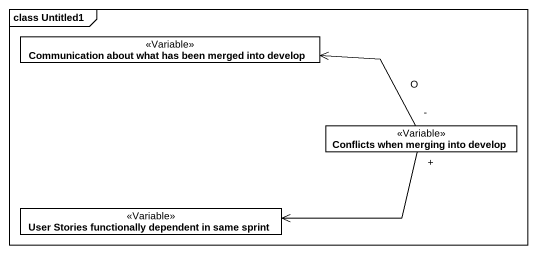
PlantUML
@startuml
mainframe class Untitled1
hide circle
hide empty members
class "Communication about what has been merged into develop" as Communication_about_what <<Variable>>
class "Conflicts when merging into develop" as Conflicts_when_merging_into <<Variable>>
class "User Stories functionally dependent in same sprint" as User_Stories_functionally <<Variable>>
Communication_about_what <-right- "-" Conflicts_when_merging_into : O
User_Stories_functionally <-right- "+" Conflicts_when_merging_into
@enduml
